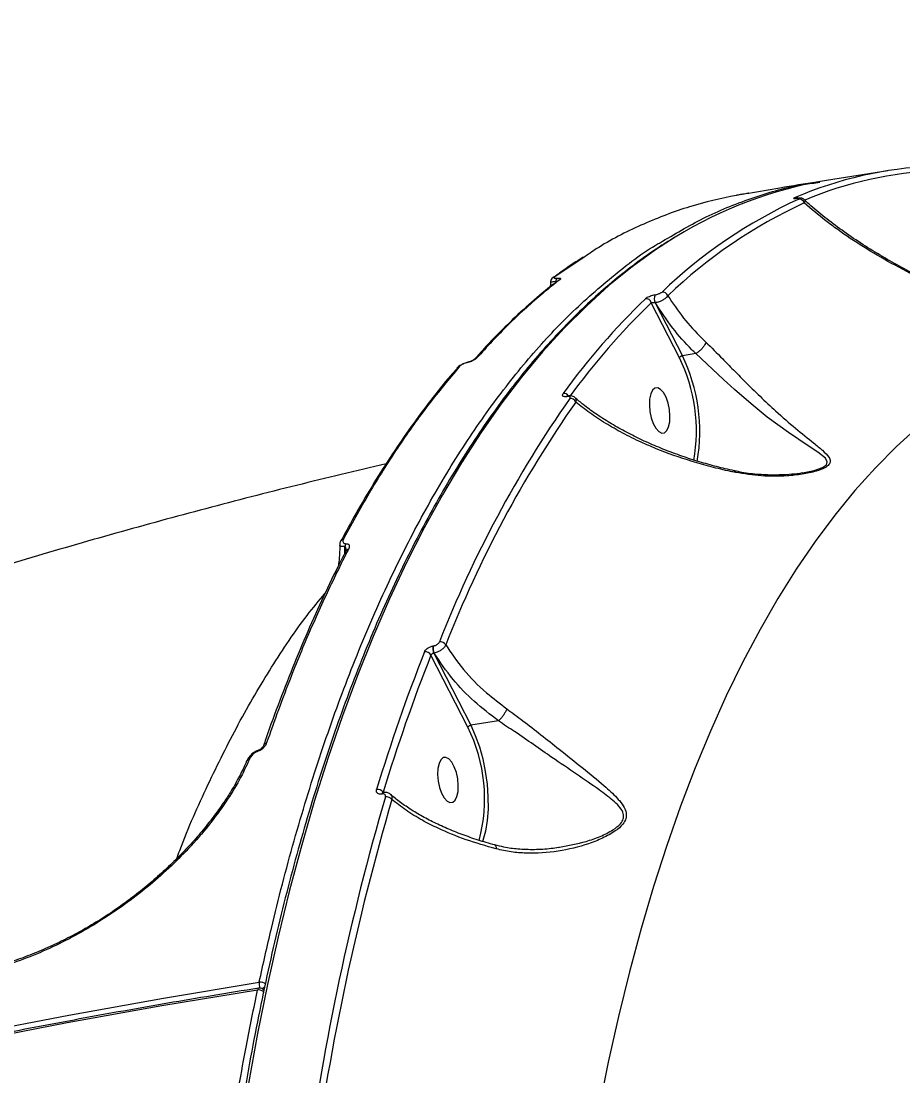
# Model space of a CAD drawing. Header units: millimetres. Extents: x -7151 to 6134, y -5040 to 5562.
# Drawn here: x -3254.2 to -3081.4, y 356.7 to 563.4 of the extents above; entities that cross this region are included whole.
import ezdxf

# ---------------------------------------------------------------- set-up
doc = ezdxf.new("R2010")
doc.units = ezdxf.units.MM
for name, color, linetype in [('DIKOM_ОБЪЕКТ', 7, 'Continuous'), ('DIKOM_РАЗМЕР_ЗОНА', 7, 'Continuous'), ('DIKOM_РАЗМЕР_ОБЪЕКТА', 7, 'Continuous')]:
    doc.layers.add(name, color=color, linetype=linetype)
doc.styles.add('style1', font='arial.ttf', dxfattribs={"width": 0.8})
doc.dimstyles.new('1-50', dxfattribs={"dimtxt": 300, "dimasz": 200, "dimexe": 100, "dimexo": 0, "dimgap": 100, "dimtad": 1, "dimtxsty": 'style1', "dimcen": 200, "dimclrd": 7, "dimclre": 7, "dimclrt": 7, "dimadec": 1, "dimazin": 2, "dimtfac": 1, "dimtmove": 0, "dimatfit": 2, "dimfxl": 0, "dimlwd": 25, "dimlwe": 18, "dimarcsym": 0})

# ---------------------------------------------------------------- blocks, each defined once
blk = doc.blocks.new('*D1')
at = {"layer": 'Defpoints', "color": 0, "transparency": 16777216}
for p in [(-2392.45, 3674.75), (-6010.84, -1738.88), (-3202.89, -1738.88)]:
    blk.add_point(p, dxfattribs=at)
at = {"layer": 'DIKOM_РАЗМЕР_ОБЪЕКТА', "color": 7, "lineweight": 18, "transparency": 16777216}
for p, q in [((-2392.45, 3674.75), (-6110.84, 3674.75)), ((-3202.89, -1738.88), (-6110.84, -1738.88))]:
    blk.add_line(p, q, dxfattribs=at)
at = {"layer": 'DIKOM_РАЗМЕР_ОБЪЕКТА', "color": 7, "lineweight": 25, "transparency": 16777216}
blk.add_line((-6010.84, 3474.75), (-6010.84, -1538.88), dxfattribs=at)
at = {"layer": 'DIKOM_РАЗМЕР_ОБЪЕКТА', "color": 7, "transparency": 16777216}
for points in [[(-6044.18, 3474.75), (-5977.51, 3474.75), (-6010.84, 3674.75)], [(-6044.18, -1538.88), (-5977.51, -1538.88), (-6010.84, -1738.88)]]:
    blk.add_solid(points, dxfattribs=at)
at = {"layer": 'DIKOM_РАЗМЕР_ОБЪЕКТА', "color": 7, "transparency": 16777216, "insert": (-6264.01, 967.94), "char_height": 300, "attachment_point": 5, "rotation": 90, "style": 'style1'}
blk.add_mtext('5400', dxfattribs=at)
blk = doc.blocks.new('*D2')
at = {"layer": 'Defpoints', "color": 0, "transparency": 16777216}
for p in [(-3409.24, 5551.13), (-6701.17, -3742.74), (-3065.41, -3742.74)]:
    blk.add_point(p, dxfattribs=at)
at = {"layer": 'DIKOM_РАЗМЕР_ЗОНА', "color": 7, "lineweight": 18, "transparency": 16777216}
for p, q in [((-3409.24, 5551.13), (-6801.17, 5551.13)), ((-3065.41, -3742.74), (-6801.17, -3742.74))]:
    blk.add_line(p, q, dxfattribs=at)
at = {"layer": 'DIKOM_РАЗМЕР_ЗОНА', "color": 7, "lineweight": 25, "transparency": 16777216}
blk.add_line((-6701.17, 5351.13), (-6701.17, -3542.74), dxfattribs=at)
at = {"layer": 'DIKOM_РАЗМЕР_ЗОНА', "color": 7, "transparency": 16777216}
for points in [[(-6734.5, 5351.13), (-6667.84, 5351.13), (-6701.17, 5551.13)], [(-6734.5, -3542.74), (-6667.84, -3542.74), (-6701.17, -3742.74)]]:
    blk.add_solid(points, dxfattribs=at)
at = {"layer": 'DIKOM_РАЗМЕР_ЗОНА', "color": 7, "transparency": 16777216, "insert": (-6954.45, 885.88), "char_height": 300, "attachment_point": 5, "rotation": 90, "style": 'style1'}
blk.add_mtext('9300', dxfattribs=at)

msp = doc.modelspace()

# ---------------------------------------------------------------- linework, layer by layer
at = {"layer": 'DIKOM_ОБЪЕКТ', "color": 7, "linetype": 'Continuous', "lineweight": 15}
for p, q in [((-3084.37, 534.12), (-3096.43, 532.202)), ((-3102.076, 528.695), (-3102.184, 528.677)), ((-3143.756, 517.261), (-3149.58, 513.368)), ((-3149.004, 512.588), (-3149.006, 512.586)), ((-3129.973, 509.803), (-3129.944, 509.807)), ((-3125.197, 497.459), (-3130.729, 508.251)), ((-3129.914, 508.224), (-3129.943, 508.219)), ((-3129.943, 508.219), (-3124.63, 497.855)), ((-3121.99, 498.275), (-3124.63, 497.855)), ((-3121.984, 498.277), (-3121.99, 498.275)), ((-3168.811, 495.435), (-3168.835, 495.406)), ((-3147.174, 489.855), (-3147.266, 489.84)), ((-3147.021, 489.961), (-3147.114, 489.946)), ((-3191.494, 461.706), (-3191.516, 461.66)), ((-3173.431, 440.966), (-3173.382, 440.974)), ((-3166.671, 425.021), (-3173.882, 439.185)), ((-3173.25, 439.558), (-3173.299, 439.55)), ((-3173.299, 439.55), (-3166.104, 425.416)), ((-3160.642, 426.285), (-3166.104, 425.416)), ((-3209.961, 418.413), (-3209.947, 418.453)), ((-3183.464, 411.945), (-3183.535, 411.934)), ((-3183.225, 412.237), (-3183.296, 412.225)), ((-3183.251, 412.272), (-3183.288, 412.227)), ((-3148.892, 401.474), (-3148.721, 401.511))]:
    msp.add_line(p, q, dxfattribs=at)
at = {"layer": 'DIKOM_ОБЪЕКТ', "color": 7, "linetype": 'Continuous', "lineweight": 15, "flags": 128}
for points in [[(-3102.139, 528.691), (-3102.151, 528.689), (-3102.184, 528.677)], [(-3102.03, 528.708), (-3102.042, 528.706), (-3102.076, 528.695)], [(-3126.025, 521.084), (-3129.877, 518.599), (-3134.491, 515.265), (-3139.017, 511.597), (-3143.452, 507.597), (-3147.792, 503.268), (-3152.032, 498.614), (-3156.171, 493.639), (-3160.203, 488.347), (-3164.126, 482.742), (-3167.937, 476.83), (-3171.632, 470.616), (-3175.208, 464.103), (-3178.662, 457.299), (-3181.991, 450.209), (-3185.193, 442.838), (-3188.264, 435.193), (-3191.202, 427.28), (-3194.005, 419.107), (-3196.67, 410.679), (-3199.195, 402.005), (-3201.579, 393.09), (-3203.817, 383.944), (-3205.91, 374.573), (-3207.855, 364.985), (-3209.651, 355.189)], [(-3166.649, 496.532), (-3166.597, 496.592), (-3166.58, 496.598)], [(-3101.121, 474.889), (-3098.843, 475.347), (-3097.186, 475.942), (-3096.428, 476.491), (-3096.252, 477.074), (-3096.628, 477.751), (-3098.082, 478.961), (-3099.999, 480.218), (-3103.827, 482.778), (-3108.011, 485.839), (-3111.18, 488.406), (-3114.434, 491.241), (-3116.58, 493.207), (-3118.721, 495.216), (-3121.983, 498.276), (-3121.984, 498.277), (-3121.984, 498.277)], [(-3128.337, 490.63), (-3128.897, 491.264), (-3129.472, 491.564), (-3130.015, 491.504), (-3130.483, 491.09), (-3130.837, 490.355), (-3131.05, 489.359), (-3131.103, 488.182), (-3130.992, 486.92), (-3130.726, 485.675), (-3130.328, 484.548), (-3129.828, 483.63), (-3129.269, 482.995), (-3128.694, 482.696), (-3128.15, 482.755), (-3127.683, 483.17), (-3127.328, 483.904), (-3127.116, 484.901), (-3127.063, 486.077), (-3127.174, 487.339), (-3127.44, 488.585), (-3127.838, 489.712), (-3128.337, 490.63)], [(-3078.446, 483.917), (-3082.68, 480.075), (-3086.819, 475.903), (-3090.857, 471.406), (-3094.792, 466.586), (-3098.62, 461.449), (-3102.337, 456), (-3105.94, 450.243), (-3109.425, 444.184), (-3112.789, 437.829), (-3116.03, 431.183), (-3119.143, 424.252), (-3122.127, 417.044), (-3124.979, 409.565), (-3127.694, 401.821), (-3130.272, 393.82), (-3132.71, 385.57), (-3135.005, 377.077), (-3137.156, 368.351), (-3139.161, 359.398), (-3141.016, 350.228)], [(-3166.104, 425.416), (-3165.199, 423.404), (-3164.41, 421.19), (-3163.754, 418.825), (-3163.246, 416.366), (-3162.899, 413.869), (-3162.72, 411.393), (-3162.714, 408.996), (-3162.881, 406.734), (-3163.217, 404.659), (-3163.714, 402.82), (-3163.805, 402.562)], [(-3207.645, 420.538), (-3207.659, 420.532), (-3207.721, 420.455), (-3207.752, 420.307)], [(-3169.811, 418.19), (-3170.371, 418.825), (-3170.946, 419.124), (-3171.489, 419.065), (-3171.957, 418.65), (-3172.311, 417.916), (-3172.524, 416.919), (-3172.576, 415.743), (-3172.466, 414.481), (-3172.2, 413.236), (-3171.802, 412.108), (-3171.302, 411.19), (-3170.743, 410.556), (-3170.167, 410.256), (-3169.624, 410.316), (-3169.157, 410.73), (-3168.802, 411.465), (-3168.59, 412.461), (-3168.537, 413.638), (-3168.648, 414.9), (-3168.913, 416.145), (-3169.312, 417.272), (-3169.811, 418.19)], [(-3263.218, 365.056), (-3244.819, 368.616), (-3226.254, 371.953), (-3207.531, 375.067)], [(-3207.863, 373.508), (-3226.586, 370.394), (-3245.151, 367.057), (-3263.55, 363.497)]]:
    msp.add_lwpolyline(points, dxfattribs=at)
at = {"layer": 'DIKOM_ОБЪЕКТ', "color": 7, "linetype": 'Continuous', "lineweight": 15}
for centre, radius, start, end in [((-3072.231, 457.737), 77.338, 92.55007, 113.06867), ((-3071.219, 457.144), 77.083, 92.54476, 112.46085), ((-3083.003, 451.515), 81.797, 99.44745, 121.73281), ((-3061.044, 439.824), 97.666, 114.69943, 133.78865), ((-3060.063, 439.274), 97.434, 114.69838, 133.7907), ((-3102.405, 527.997), 0.903, 54.69346, 98.2429), ((-3101.748, 527.559), 1.002, 13.59318, 96.10085), ((-3149.448, 512.583), 0.796, 99.61385, 130.24829), ((-3148.592, 512.413), 0.841, 129.08507, 180.59422), ((-3148.516, 511.959), 0.796, 99.49969, 129.0019), ((-3033.066, 407.072), 141.998, 134.1045, 144.03773), ((-3131.775, 507.957), 1.086, 15.7037, 96.22937), ((-3128.522, 509.039), 1.64, 152.23999, 209.96848), ((-3128.494, 509.043), 1.639, 152.20323, 209.97078), ((-3128.51, 509.255), 1.081, 19.10566, 96.3036), ((-3032.161, 406.551), 141.628, 134.10389, 144.03932), ((-3164.855, 496.595), 0.767, 98.95422, 138.80475), ((-3154.689, 483.102), 32.801, 349.86318, 25.95795), ((-3155.48, 482.983), 34.248, 350.1844, 25.73767), ((-3168.237, 494.939), 0.759, 98.88128, 139.13903), ((-3147.862, 489.344), 1.126, 33.2663, 97.06552), ((-2959.075, 358.387), 228.876, 145.06353, 158.64083), ((-2958.317, 358.005), 228.363, 145.06325, 158.64101), ((-3147.068, 489.718), 0.233, 100.43702, 148.20738), ((-3146.972, 489.727), 0.239, 103.62344, 147.68184), ((-3146.569, 488.325), 1.14, 23.6677, 96.8126), ((-3190.879, 461.356), 0.706, 97.25434, 150.3866), ((-3189.627, 460.35), 1.11, 143.85996, 173.99914), ((-3189.959, 459.181), 0.711, 97.36826, 152.76485), ((-3171.56, 440.426), 1.948, 163.91746, 206.74143), ((-3171.51, 440.434), 1.948, 163.91702, 206.74188), ((-3172.055, 440.501), 1.258, 32.53247, 98.01194), ((-2852.923, 312.506), 346.46, 158.44277, 163.16819), ((-2852.36, 312.167), 345.702, 158.44331, 163.16781), ((-3174.968, 438.572), 1.247, 29.44701, 98.31727), ((-3194.82, 410.998), 31.448, 344.98021, 26.48031), ((-3206.08, 421.176), 0.663, 95.43767, 158.50304), ((-3209.405, 418.168), 0.612, 92.15171, 152.29351), ((-3184.334, 411.534), 1.31, 34.24442, 99.03612), ((-3183.177, 411.883), 0.362, 108.60676, 171.9157), ((-3183.098, 411.89), 0.37, 111.07557, 171.49012), ((-3214.148, 409.984), 0.414, 76.97911, 147.27961), ((-2708.805, 272.687), 493.87, 163.69267, 172.25974), ((-2708.596, 272.492), 492.776, 163.69259, 172.25973), ((-3182.603, 410.039), 1.337, 37.81291, 98.71061), ((-3205.463, 374.711), 2.099, 170.22574, 202.83328), ((-3207.29, 373.68), 1.408, 40.54642, 99.86735), ((-3207.447, 373.499), 0.416, 111.88843, 178.77732), ((-3207.62, 372.117), 1.412, 40.80547, 99.90766), ((-3207.444, 372.898), 1, 34.30511, 99.07258), ((-3207.549, 375.092), 1.445, 294.04379, 320.32791)]:
    msp.add_arc(centre, radius, start, end, dxfattribs=at)
for points, knots in [([(-3128.52, 520.299), (-3125.691, 521.974), (-3119.843, 525.436), (-3110.612, 529.014), (-3103.16, 531.222), (-3098.783, 531.727), (-3097.696, 531.853)], [0, 0, 0, 0, 0.2867148, 0.5926645, 0.8988534, 1, 1, 1, 1]), ([(-3098.265, 531.901), (-3100.692, 531.517), (-3105.163, 530.809), (-3109.606, 530.032), (-3111.636, 529.677)], [0, 0, 0, 0, 0.5429701, 1, 1, 1, 1]), ([(-3112.276, 529.597), (-3112.441, 529.569), (-3112.771, 529.513), (-3113.271, 529.427), (-3113.702, 529.353), (-3113.94, 529.311), (-3114.028, 529.295), (-3114.043, 529.293)], [0, 0, 0, 0, 0.23771151, 0.4756111, 0.71368333, 0.95206584, 1, 1, 1, 1]), ([(-3111.641, 529.705), (-3111.688, 529.697), (-3111.896, 529.662), (-3112.11, 529.626), (-3112.276, 529.597)], [0, 0, 0, 0, 0.2248092, 1, 1, 1, 1]), ([(-3114.043, 529.293), (-3117.119, 528.63), (-3123.271, 527.304), (-3132.251, 523.777), (-3139.094, 520.454), (-3142.847, 517.883), (-3143.756, 517.261)], [0, 0, 0, 0, 0.2998942, 0.5997857, 0.9030698, 1, 1, 1, 1]), ([(-3102.184, 528.677), (-3102.268, 528.665), (-3102.456, 528.638), (-3102.69, 528.623), (-3102.853, 528.639), (-3102.886, 528.711), (-3102.726, 528.808), (-3102.553, 528.882), (-3102.534, 528.891)], [0, 0, 0, 0, 0.0933865, 0.2087906, 0.3721069, 0.5793457, 0.953653, 1, 1, 1, 1]), ([(-3102.17, 528.687), (-3102.205, 528.682), (-3102.312, 528.665), (-3102.419, 528.655), (-3102.484, 528.654), (-3102.473, 528.653), (-3102.47, 528.653)], [0, 0, 0, 0, 0.1850691, 0.5719206, 0.9195114, 1, 1, 1, 1]), ([(-3101.854, 528.555), (-3101.761, 528.602), (-3101.625, 528.672), (-3101.654, 528.72), (-3101.754, 528.73), (-3101.903, 528.72), (-3102.023, 528.703), (-3102.076, 528.695)], [0, 0, 0, 0, 0.429973, 0.6257741, 0.7881196, 0.9052504, 1, 1, 1, 1]), ([(-3100.788, 528.468), (-3100.818, 528.499), (-3100.91, 528.593), (-3101.104, 528.682), (-3101.332, 528.743), (-3101.577, 528.758), (-3101.786, 528.746), (-3101.978, 528.714), (-3102.037, 528.705)], [0, 0, 0, 0, 0.0859331, 0.2628766, 0.4273841, 0.5984676, 0.8774467, 1, 1, 1, 1]), ([(-3100.793, 528.462), (-3100.751, 528.425), (-3100.616, 528.305), (-3100.639, 528.058), (-3100.743, 527.855), (-3100.774, 527.794)], [0, 0, 0, 0, 0.2361137, 0.7723701, 1, 1, 1, 1]), ([(-3056.693, 505.215), (-3057.635, 505.465), (-3059.76, 506.027), (-3063.035, 507.068), (-3066.66, 508.345), (-3070.484, 509.835), (-3074.4, 511.525), (-3078.317, 513.39), (-3082.178, 515.407), (-3085.998, 517.592), (-3089.769, 519.942), (-3093.397, 522.414), (-3096.76, 524.96), (-3099.223, 526.978), (-3100.464, 528.157), (-3100.789, 528.466)], [0, 0, 0, 0, 0.0488146, 0.1101355, 0.1770369, 0.2510965, 0.3312027, 0.4132085, 0.4985768, 0.5875255, 0.6805174, 0.7772339, 0.8726236, 0.9666403, 1, 1, 1, 1]), ([(-3053.257, 504.393), (-3054.879, 504.762), (-3058.122, 505.502), (-3062.772, 506.898), (-3067.278, 508.447), (-3072.385, 510.45), (-3077.925, 512.931), (-3083.785, 515.956), (-3089.251, 519.166), (-3093.453, 521.988), (-3097.339, 524.858), (-3099.409, 526.627), (-3100.774, 527.794)], [0, 0, 0, 0, 0.0776041, 0.1552652, 0.235468, 0.3156983, 0.4385178, 0.5613739, 0.6872836, 0.8131997, 0.8767635, 1, 1, 1, 1]), ([(-3126.31, 520.938), (-3127.095, 520.466), (-3129.38, 519.092), (-3133.083, 516.485), (-3137.421, 513.144), (-3141.674, 509.489), (-3145.844, 505.541), (-3149.927, 501.3), (-3153.919, 496.769), (-3157.818, 491.952), (-3161.62, 486.853), (-3165.323, 481.476), (-3168.922, 475.824), (-3172.418, 469.902), (-3175.804, 463.715), (-3179.081, 457.268), (-3182.245, 450.565), (-3185.295, 443.612), (-3188.226, 436.414), (-3191.039, 428.976), (-3193.73, 421.305), (-3196.298, 413.405), (-3198.741, 405.283), (-3201.056, 396.946), (-3203.243, 388.398), (-3205.3, 379.647), (-3207.226, 370.699), (-3209.018, 361.561), (-3210.675, 352.24), (-3212.197, 342.742), (-3213.583, 333.076), (-3214.83, 323.247), (-3215.94, 313.265), (-3216.909, 303.134), (-3217.739, 292.865), (-3218.427, 282.464), (-3218.976, 271.939), (-3219.381, 261.298), (-3219.645, 250.549), (-3219.767, 239.7), (-3219.747, 228.759), (-3219.586, 217.735), (-3219.281, 206.635), (-3218.835, 195.468), (-3218.249, 184.243), (-3217.52, 172.967), (-3216.652, 161.65), (-3215.644, 150.299), (-3214.496, 138.924), (-3213.211, 127.532), (-3211.788, 116.133), (-3210.231, 104.735), (-3208.537, 93.346), (-3206.71, 81.975), (-3204.75, 70.632), (-3202.661, 59.323), (-3200.441, 48.058), (-3198.095, 36.844), (-3195.622, 25.692), (-3193.025, 14.608), (-3190.307, 3.601), (-3187.469, -7.32), (-3184.512, -18.146), (-3181.789, -27.672), (-3180.025, -33.559), (-3179.322, -35.907)], [0, 0, 0, 0, 0.0083989, 0.0244353, 0.0404811, 0.0565358, 0.0725991, 0.0886694, 0.104746, 0.1208276, 0.1369134, 0.1530023, 0.1690934, 0.1851863, 0.20128, 0.2173743, 0.2334687, 0.249563, 0.2656567, 0.2817499, 0.2978424, 0.313934, 0.330025, 0.3461151, 0.3622042, 0.3782926, 0.3943802, 0.410467, 0.426553, 0.4426382, 0.4587229, 0.4748068, 0.4908902, 0.5069729, 0.5230552, 0.5391369, 0.5552182, 0.5712989, 0.5873794, 0.6034594, 0.6195391, 0.6356184, 0.6516975, 0.6677764, 0.683855, 0.6999334, 0.7160116, 0.7320897, 0.7481677, 0.7642455, 0.7803233, 0.7964009, 0.8124786, 0.8285563, 0.844634, 0.8607116, 0.8767894, 0.8928671, 0.908945, 0.925023, 0.9411011, 0.9571793, 0.9732577, 0.9893366, 1, 1, 1, 1]), ([(-3207.531, 375.067), (-3206.749, 378.594), (-3204.643, 388.096), (-3200.771, 402.9), (-3195.799, 419.212), (-3190.265, 434.737), (-3184.175, 449.4), (-3177.535, 463.124), (-3170.49, 475.608), (-3163.075, 486.84), (-3155.329, 496.824), (-3147.136, 505.766), (-3138.465, 513.415), (-3132.212, 518.26), (-3128.799, 520.145), (-3128.52, 520.299)], [0, 0, 0, 0, 0.0498929, 0.1344193, 0.2190107, 0.3035374, 0.3905187, 0.477571, 0.5645526, 0.6490792, 0.7336703, 0.8181965, 0.905178, 0.9922305, 1, 1, 1, 1]), ([(-3144.061, 517.185), (-3145.376, 516.342), (-3147.219, 515.161), (-3149.014, 513.795), (-3149.528, 513.404)], [0, 0, 0, 0, 0.7137624, 1, 1, 1, 1]), ([(-3149.919, 513.216), (-3149.957, 513.189), (-3150.107, 513.088), (-3150.315, 512.842), (-3150.485, 512.504), (-3150.473, 512.311), (-3150.47, 512.273)], [0, 0, 0, 0, 0.1432653, 0.5581536, 0.9126584, 1, 1, 1, 1]), ([(-3149.58, 513.368), (-3149.655, 513.3), (-3149.786, 513.179), (-3149.707, 513.075), (-3149.496, 513.032), (-3149.248, 513.054), (-3149.123, 513.066)], [0, 0, 0, 0, 0.3292199, 0.579817, 0.7885756, 1, 1, 1, 1]), ([(-3149.123, 513.066), (-3148.992, 513.077), (-3148.733, 513.101), (-3148.514, 513.052), (-3148.451, 512.945), (-3148.544, 512.825), (-3148.637, 512.752), (-3148.647, 512.744)], [0, 0, 0, 0, 0.21481203, 0.42592948, 0.68172525, 0.96412556, 1, 1, 1, 1]), ([(-3148.99, 512.551), (-3149.663, 512.041), (-3151.79, 510.43), (-3155.279, 507.404), (-3159.449, 503.474), (-3162.778, 500.079), (-3164.685, 497.9), (-3165.268, 497.233)], [0, 0, 0, 0, 0.1188969, 0.3755584, 0.6317164, 0.8872227, 1, 1, 1, 1]), ([(-3148.647, 512.744), (-3148.897, 512.55), (-3150.144, 511.582), (-3153.558, 508.785), (-3158.811, 504.037), (-3162.919, 499.582), (-3164.974, 497.352)], [0, 0, 0, 0, 0.04414217, 0.22071845, 0.61001746, 1, 1, 1, 1]), ([(-3150.474, 512.273), (-3150.474, 512.267), (-3150.481, 511.961), (-3150.517, 511.652), (-3150.552, 511.349)], [0, 0, 0, 0, 0.0216888, 1, 1, 1, 1]), ([(-3149.434, 512.404), (-3149.64, 512.375), (-3150.044, 512.319), (-3150.415, 512.273), (-3150.454, 512.273), (-3150.474, 512.273)], [0, 0, 0, 0, 0.336677, 0.6596098, 1, 1, 1, 1]), ([(-3131.893, 509.037), (-3131.827, 509.091), (-3131.686, 509.209), (-3131.331, 509.396), (-3130.894, 509.571), (-3130.42, 509.718), (-3130.122, 509.774), (-3129.973, 509.803)], [0, 0, 0, 0, 0.188995, 0.4045279, 0.606846, 0.8034171, 1, 1, 1, 1]), ([(-3129.944, 509.807), (-3129.843, 509.827), (-3129.64, 509.865), (-3129.317, 509.965), (-3129.017, 510.085), (-3128.772, 510.213), (-3128.674, 510.292), (-3128.629, 510.329)], [0, 0, 0, 0, 0.19511218, 0.39009995, 0.59333979, 0.81116087, 1, 1, 1, 1]), ([(-3127.489, 509.608), (-3127.562, 509.506), (-3127.721, 509.285), (-3128.16, 508.936), (-3128.714, 508.618), (-3129.325, 508.361), (-3129.716, 508.27), (-3129.914, 508.224)], [0, 0, 0, 0, 0.1847569, 0.398769, 0.6012919, 0.7989905, 1, 1, 1, 1]), ([(-3127.489, 509.608), (-3126.503, 508.136), (-3124.569, 505.249), (-3121.859, 502.285), (-3120.292, 500.775), (-3120.043, 500.534)], [0, 0, 0, 0, 0.46652166, 0.91501866, 1, 1, 1, 1]), ([(-3129.943, 508.219), (-3129.983, 508.214), (-3130.035, 508.207), (-3130.148, 508.199), (-3130.287, 508.196), (-3130.464, 508.204), (-3130.619, 508.223), (-3130.694, 508.242), (-3130.729, 508.251)], [0, 0, 0, 0, 0.1273299, 0.1627037, 0.3404539, 0.5456356, 0.7833298, 1, 1, 1, 1]), ([(-3121.99, 498.275), (-3122.247, 498.528), (-3123.873, 500.125), (-3126.781, 503.37), (-3128.832, 506.548), (-3129.914, 508.224)], [0, 0, 0, 0, 0.0814843, 0.5156656, 1, 1, 1, 1]), ([(-3120.043, 500.534), (-3120.047, 500.516), (-3120.085, 500.368), (-3120.227, 500.04), (-3120.566, 499.527), (-3121.014, 499.02), (-3121.511, 498.573), (-3121.829, 498.374), (-3121.984, 498.277)], [0, 0, 0, 0, 0.0259477, 0.2202505, 0.4178596, 0.6154954, 0.8130376, 1, 1, 1, 1]), ([(-3120.043, 500.534), (-3118.95, 499.452), (-3117.176, 497.697), (-3114.638, 495.082), (-3112.181, 492.585), (-3109.382, 489.819), (-3105.992, 486.65), (-3102.402, 483.542), (-3099.337, 481.102), (-3097.138, 479.3), (-3095.966, 478.148), (-3095.576, 477.214), (-3095.824, 476.502), (-3096.772, 475.804), (-3098.603, 475.129), (-3101.167, 474.592), (-3104.764, 474.206), (-3109.174, 474.157), (-3112.543, 474.699), (-3114.243, 474.972)], [0, 0, 0, 0, 0.07426, 0.1205088, 0.1678182, 0.2375812, 0.3094463, 0.4056708, 0.5047086, 0.560252, 0.6168566, 0.6484793, 0.6753902, 0.7024632, 0.7386883, 0.7871141, 0.8368198, 0.9176561, 1, 1, 1, 1]), ([(-3167.419, 496.328), (-3167.642, 496.227), (-3168.132, 496.004), (-3168.575, 495.72), (-3168.76, 495.475), (-3168.798, 495.424)], [0, 0, 0, 0, 0.40019636, 0.8758354, 1, 1, 1, 1]), ([(-3166.649, 496.532), (-3166.808, 496.489), (-3167.126, 496.403), (-3167.594, 496.21), (-3168.003, 495.989), (-3168.243, 495.809), (-3168.333, 495.711), (-3168.354, 495.689)], [0, 0, 0, 0, 0.2210917, 0.4419552, 0.6745957, 0.9251519, 1, 1, 1, 1]), ([(-3166.58, 496.596), (-3166.601, 496.592), (-3166.866, 496.538), (-3167.175, 496.446), (-3167.408, 496.334), (-3167.419, 496.328)], [0, 0, 0, 0, 0.0778071, 0.9567446, 1, 1, 1, 1]), ([(-3164.974, 497.352), (-3164.994, 497.331), (-3165.082, 497.238), (-3165.316, 497.064), (-3165.718, 496.848), (-3166.179, 496.659), (-3166.492, 496.574), (-3166.649, 496.532)], [0, 0, 0, 0, 0.0733594, 0.3226114, 0.5551172, 0.7773608, 1, 1, 1, 1]), ([(-3165.424, 497.108), (-3165.424, 497.109), (-3165.418, 497.118), (-3165.447, 497.085), (-3165.538, 497.021), (-3165.723, 496.91), (-3166.003, 496.78), (-3166.313, 496.666), (-3166.503, 496.62), (-3166.577, 496.602)], [0, 0, 0, 0, 0.0108998, 0.1243342, 0.2604437, 0.4362703, 0.6397637, 0.859396, 1, 1, 1, 1]), ([(-3125.197, 497.459), (-3125.193, 497.468), (-3125.184, 497.493), (-3125.148, 497.554), (-3125.071, 497.645), (-3124.939, 497.743), (-3124.785, 497.82), (-3124.681, 497.844), (-3124.63, 497.855)], [0, 0, 0, 0, 0.0535288, 0.1413325, 0.3560203, 0.5704621, 0.7855392, 1, 1, 1, 1]), ([(-3168.785, 495.362), (-3169.199, 494.894), (-3170.949, 492.919), (-3173.941, 489.146), (-3177.755, 484.04), (-3181.465, 478.635), (-3185.074, 472.953), (-3188.419, 467.31), (-3190.508, 463.433), (-3191.472, 461.645)], [0, 0, 0, 0, 0.0502187, 0.212156, 0.3742479, 0.5364507, 0.6987196, 0.8610068, 1, 1, 1, 1]), ([(-3168.354, 495.689), (-3170.366, 493.275), (-3174.391, 488.447), (-3180.15, 480.325), (-3185.716, 471.616), (-3189.218, 465.243), (-3190.969, 462.057)], [0, 0, 0, 0, 0.2490969, 0.498194, 0.7490976, 1, 1, 1, 1]), ([(-3147.266, 489.84), (-3147.328, 489.832), (-3147.54, 489.803), (-3147.839, 489.822), (-3148.08, 489.936), (-3148.176, 490.147), (-3148.062, 490.35), (-3148, 490.461)], [0, 0, 0, 0, 0.0797609, 0.2757572, 0.4707775, 0.7105728, 1, 1, 1, 1]), ([(-3147.111, 489.948), (-3147.136, 489.944), (-3147.209, 489.932), (-3147.273, 489.93), (-3147.316, 489.936), (-3147.304, 489.933), (-3147.304, 489.933)], [0, 0, 0, 0, 0.2115071, 0.6060614, 0.9829767, 1, 1, 1, 1]), ([(-3146.705, 489.457), (-3146.663, 489.532), (-3146.591, 489.664), (-3146.656, 489.799), (-3146.808, 489.868), (-3146.999, 489.879), (-3147.134, 489.861), (-3147.174, 489.855)], [0, 0, 0, 0, 0.3025483, 0.53471447, 0.72537184, 0.91707631, 1, 1, 1, 1]), ([(-3145.719, 489.65), (-3145.76, 489.693), (-3145.893, 489.831), (-3146.215, 489.946), (-3146.604, 490.014), (-3146.89, 489.967), (-3147.026, 489.945)], [0, 0, 0, 0, 0.1244429, 0.4033902, 0.7166611, 1, 1, 1, 1]), ([(-3145.708, 489.661), (-3145.625, 489.561), (-3145.452, 489.351), (-3145.461, 489.013), (-3145.517, 488.814), (-3145.525, 488.782)], [0, 0, 0, 0, 0.4358296, 0.9097068, 1, 1, 1, 1]), ([(-3114.401, 475.304), (-3115.013, 475.432), (-3116.798, 475.806), (-3119.687, 476.571), (-3123.085, 477.591), (-3126.441, 478.759), (-3129.735, 480.063), (-3132.934, 481.496), (-3136, 483.046), (-3138.912, 484.704), (-3141.617, 486.452), (-3143.91, 488.112), (-3145.166, 489.201), (-3145.703, 489.666)], [0, 0, 0, 0, 0.04558425, 0.13304977, 0.22328069, 0.31641077, 0.41236992, 0.51090272, 0.61149574, 0.71366336, 0.81802884, 0.92217876, 1, 1, 1, 1]), ([(-3114.243, 474.972), (-3114.566, 475.039), (-3116.19, 475.375), (-3119.053, 476.061), (-3124.027, 477.473), (-3128.592, 479.105), (-3133.031, 481.022), (-3136.374, 482.666), (-3139.744, 484.588), (-3142.846, 486.623), (-3144.632, 488.062), (-3145.525, 488.782)], [0, 0, 0, 0, 0.0242996, 0.1222517, 0.2202228, 0.4215219, 0.5118868, 0.6322352, 0.7525894, 0.8762968, 1, 1, 1, 1]), ([(-3182.669, 476.67), (-3188.529, 475.276), (-3200.364, 472.462), (-3218.02, 467.909), (-3235.672, 463.093), (-3253.186, 458.019), (-3270.558, 452.694), (-3287.78, 447.117), (-3304.846, 441.289), (-3321.747, 435.211), (-3338.477, 428.885), (-3355.027, 422.312), (-3371.392, 415.494), (-3387.562, 408.433), (-3403.531, 401.132), (-3419.292, 393.593), (-3434.838, 385.819), (-3450.163, 377.813), (-3465.259, 369.579), (-3480.122, 361.12), (-3494.744, 352.439), (-3509.123, 343.543), (-3523.244, 334.424), (-3534.783, 326.706), (-3541.558, 321.958), (-3543.778, 320.403)], [0, 0, 0, 0, 0.04425219, 0.08938276, 0.13451122, 0.17962935, 0.22472972, 0.26980281, 0.31483935, 0.35983005, 0.40476403, 0.44963052, 0.49441993, 0.53911891, 0.5837183, 0.62820705, 0.67257404, 0.71680782, 0.76090042, 0.80484072, 0.8486207, 0.89223199, 0.93566773, 0.9789201, 1, 1, 1, 1]), ([(-3114.409, 475.269), (-3114.383, 475.269), (-3114.319, 475.267), (-3114.271, 475.132), (-3114.25, 475.009), (-3114.243, 474.972)], [0, 0, 0, 0, 0.3211817, 0.7912792, 1, 1, 1, 1]), ([(-3101.116, 474.878), (-3101.283, 474.849), (-3102.121, 474.699), (-3103.863, 474.54), (-3106.536, 474.421), (-3109.632, 474.534), (-3112.346, 474.815), (-3113.923, 475.184), (-3114.39, 475.293)], [0, 0, 0, 0, 0.04021718, 0.20256974, 0.39581504, 0.64401336, 0.8945024, 1, 1, 1, 1]), ([(-3191.484, 461.699), (-3191.524, 461.628), (-3191.669, 461.368), (-3191.788, 461.051), (-3191.766, 460.785), (-3191.762, 460.749)], [0, 0, 0, 0, 0.2439178, 0.8977597, 1, 1, 1, 1]), ([(-3190.969, 462.057), (-3191.058, 461.837), (-3191.19, 461.509), (-3191.07, 461.183), (-3190.876, 461.039), (-3190.669, 461), (-3190.548, 461.004), (-3190.523, 461.004)], [0, 0, 0, 0, 0.4456423, 0.6623433, 0.836551, 0.9657918, 1, 1, 1, 1]), ([(-3190.57, 459.498), (-3190.821, 459.024), (-3192.189, 456.443), (-3194.562, 451.506), (-3197.674, 444.687), (-3200.656, 437.621), (-3203.505, 430.306), (-3205.512, 424.898), (-3206.532, 421.859), (-3206.681, 421.414)], [0, 0, 0, 0, 0.04187, 0.227996, 0.4136694, 0.5986804, 0.7832701, 0.9683004, 1, 1, 1, 1]), ([(-3190.051, 459.886), (-3190.241, 459.516), (-3191.191, 457.668), (-3193.622, 452.766), (-3197.227, 444.914), (-3201.704, 434.195), (-3204.555, 426.258), (-3206.142, 421.836)], [0, 0, 0, 0, 0.0321663, 0.1608366, 0.4183964, 0.6759581, 1, 1, 1, 1]), ([(-3191.743, 460.746), (-3191.749, 460.46), (-3191.777, 459.107), (-3191.908, 457.741), (-3192.011, 456.663)], [0, 0, 0, 0, 0.2109056, 1, 1, 1, 1]), ([(-3190.731, 460.466), (-3190.773, 460.462), (-3190.97, 460.444), (-3191.312, 460.443), (-3191.634, 460.515), (-3191.804, 460.621), (-3191.755, 460.722), (-3191.743, 460.746)], [0, 0, 0, 0, 0.0610738, 0.2858143, 0.5693632, 0.8973681, 1, 1, 1, 1]), ([(-3190.757, 459.143), (-3190.752, 459.344), (-3190.743, 459.785), (-3190.735, 460.226), (-3190.731, 460.466)], [0, 0, 0, 0, 0.4554327, 1, 1, 1, 1]), ([(-3190.537, 459.599), (-3190.531, 459.655), (-3190.514, 459.841), (-3190.542, 460.098), (-3190.596, 460.321), (-3190.659, 460.42), (-3190.699, 460.454), (-3190.721, 460.463), (-3190.731, 460.466)], [0, 0, 0, 0, 0.1691734, 0.5626914, 0.8236735, 0.9216019, 0.9681446, 1, 1, 1, 1]), ([(-3190.522, 459.664), (-3190.523, 459.667), (-3190.525, 459.696), (-3190.529, 459.622), (-3190.576, 459.54), (-3190.588, 459.52)], [0, 0, 0, 0, 0.09235539, 0.77695505, 1, 1, 1, 1]), ([(-3190.523, 461.004), (-3190.496, 461.005), (-3190.371, 461.009), (-3190.155, 460.966), (-3189.951, 460.813), (-3189.824, 460.468), (-3189.96, 460.118), (-3190.051, 459.886)], [0, 0, 0, 0, 0.0349188, 0.1620555, 0.3362965, 0.5591967, 1, 1, 1, 1]), ([(-3223.72, 399.239), (-3223.516, 399.792), (-3221.619, 404.932), (-3217.615, 413.809), (-3211.648, 425.892), (-3205.146, 436.926), (-3199.457, 445.47), (-3195.818, 449.859), (-3194.634, 451.287)], [0, 0, 0, 0, 0.0258083, 0.239788, 0.4536038, 0.6736343, 0.8938446, 1, 1, 1, 1]), ([(-3175.148, 439.806), (-3175.091, 439.915), (-3174.977, 440.133), (-3174.632, 440.453), (-3174.207, 440.721), (-3173.785, 440.894), (-3173.531, 440.945), (-3173.431, 440.966)], [0, 0, 0, 0, 0.2150241, 0.430041, 0.6447539, 0.8592291, 1, 1, 1, 1]), ([(-3173.382, 440.974), (-3173.314, 440.987), (-3173.143, 441.022), (-3172.86, 441.138), (-3172.576, 441.317), (-3172.346, 441.53), (-3172.269, 441.674), (-3172.231, 441.747)], [0, 0, 0, 0, 0.1423895, 0.3570248, 0.5716092, 0.7858122, 1, 1, 1, 1]), ([(-3170.995, 441.178), (-3171.07, 441.03), (-3171.219, 440.736), (-3171.669, 440.294), (-3172.226, 439.918), (-3172.782, 439.668), (-3173.116, 439.589), (-3173.25, 439.558)], [0, 0, 0, 0, 0.2142401, 0.4283019, 0.6427338, 0.8576838, 1, 1, 1, 1]), ([(-3170.995, 441.178), (-3169.894, 439.547), (-3167.661, 436.242), (-3163.505, 432.029), (-3160.372, 429.653), (-3159.018, 428.625)], [0, 0, 0, 0, 0.3558565, 0.7214761, 1, 1, 1, 1]), ([(-3173.299, 439.55), (-3173.332, 439.543), (-3173.417, 439.526), (-3173.559, 439.472), (-3173.703, 439.387), (-3173.822, 439.287), (-3173.862, 439.219), (-3173.882, 439.185)], [0, 0, 0, 0, 0.1405412, 0.3551593, 0.5698193, 0.7849086, 1, 1, 1, 1]), ([(-3160.642, 426.285), (-3162.259, 427.525), (-3165.533, 430.034), (-3169.859, 434.506), (-3172.081, 437.817), (-3173.25, 439.558)], [0, 0, 0, 0, 0.31657627, 0.64066786, 1, 1, 1, 1]), ([(-3159.018, 428.625), (-3157.979, 427.863), (-3155.749, 426.227), (-3152.296, 423.524), (-3148.358, 420.402), (-3144.148, 417.034), (-3140.335, 413.922), (-3137.781, 411.603), (-3136.374, 409.951), (-3135.665, 408.689), (-3135.572, 407.702), (-3135.777, 406.836), (-3136.319, 405.865), (-3137.904, 404.516), (-3140.242, 403.242), (-3143.966, 401.774), (-3149.001, 400.552), (-3154.136, 400.216), (-3158.204, 400.529), (-3160.141, 400.961), (-3161.114, 401.177)], [0, 0, 0, 0, 0.0590509, 0.1267668, 0.1965276, 0.2899944, 0.3861921, 0.4527689, 0.4864296, 0.5209039, 0.5489113, 0.5542485, 0.5800442, 0.61521, 0.6617321, 0.7094916, 0.8061385, 0.9056017, 0.9525493, 1, 1, 1, 1]), ([(-3159.018, 428.625), (-3159.028, 428.599), (-3159.066, 428.497), (-3159.187, 428.225), (-3159.439, 427.767), (-3159.818, 427.206), (-3160.239, 426.676), (-3160.504, 426.416), (-3160.636, 426.287)], [0, 0, 0, 0, 0.038086, 0.14921884, 0.36193191, 0.57463412, 0.78732195, 1, 1, 1, 1]), ([(-3160.636, 426.287), (-3160.637, 426.286), (-3160.639, 426.285), (-3160.641, 426.285), (-3160.642, 426.285)], [0, 0, 0, 0, 0.6225145, 1, 1, 1, 1]), ([(-3148.721, 401.511), (-3146.967, 401.833), (-3144.249, 402.332), (-3140.732, 403.582), (-3138.406, 404.723), (-3136.797, 405.945), (-3136.27, 406.83), (-3136.102, 407.604), (-3136.264, 408.488), (-3137.054, 409.593), (-3138.61, 411.03), (-3141.329, 413.054), (-3145.338, 415.804), (-3149.711, 418.781), (-3153.803, 421.599), (-3157.267, 424.091), (-3159.671, 425.523), (-3160.635, 426.286), (-3160.636, 426.287)], [0, 0, 0, 0, 0.1077177, 0.1669693, 0.2259313, 0.268012, 0.297917, 0.3040947, 0.3369449, 0.3787304, 0.4208191, 0.5052854, 0.6271921, 0.749014, 0.8371767, 0.9252034, 0.999963, 1, 1, 1, 1]), ([(-3166.671, 425.021), (-3166.666, 425.033), (-3166.657, 425.057), (-3166.62, 425.118), (-3166.546, 425.206), (-3166.413, 425.304), (-3166.259, 425.381), (-3166.156, 425.404), (-3166.104, 425.416)], [0, 0, 0, 0, 0.0700846, 0.141266, 0.3558288, 0.570597, 0.7850264, 1, 1, 1, 1]), ([(-3206.142, 421.836), (-3206.156, 421.8), (-3206.239, 421.578), (-3206.474, 421.192), (-3206.901, 420.766), (-3207.333, 420.466), (-3207.612, 420.36), (-3207.752, 420.307)], [0, 0, 0, 0, 0.06398282, 0.38860619, 0.64555667, 0.82235198, 1, 1, 1, 1]), ([(-3207.644, 420.532), (-3207.87, 420.448), (-3208.345, 420.271), (-3208.989, 419.785), (-3209.57, 419.178), (-3209.814, 418.702), (-3209.942, 418.452)], [0, 0, 0, 0, 0.2163239, 0.4532655, 0.7125124, 1, 1, 1, 1]), ([(-3207.752, 420.307), (-3207.898, 420.251), (-3208.188, 420.141), (-3208.646, 419.821), (-3209.118, 419.362), (-3209.317, 418.987), (-3209.428, 418.78)], [0, 0, 0, 0, 0.1849572, 0.3685809, 0.6501045, 1, 1, 1, 1]), ([(-3206.7, 421.424), (-3206.706, 421.403), (-3206.728, 421.33), (-3206.863, 421.106), (-3207.09, 420.864), (-3207.319, 420.691), (-3207.489, 420.597), (-3207.597, 420.552), (-3207.635, 420.542), (-3207.643, 420.54)], [0, 0, 0, 0, 0.1141392, 0.4039225, 0.6498348, 0.8061431, 0.9093297, 0.9820193, 1, 1, 1, 1]), ([(-3209.996, 418.426), (-3210.076, 418.226), (-3210.51, 417.139), (-3211.555, 415.098), (-3212.969, 412.56), (-3214.057, 410.927), (-3214.522, 410.23)], [0, 0, 0, 0, 0.0755412, 0.4113222, 0.7484069, 1, 1, 1, 1]), ([(-3209.428, 418.78), (-3210.057, 417.409), (-3211.323, 414.648), (-3213.14, 411.814), (-3214.055, 410.388)], [0, 0, 0, 0, 0.4964882, 1, 1, 1, 1]), ([(-3183.535, 411.934), (-3183.612, 411.925), (-3183.839, 411.898), (-3184.177, 411.954), (-3184.464, 412.146), (-3184.61, 412.449), (-3184.564, 412.702), (-3184.54, 412.828)], [0, 0, 0, 0, 0.1083645, 0.3204701, 0.5430534, 0.7715918, 1, 1, 1, 1]), ([(-3182.806, 411.361), (-3182.79, 411.444), (-3182.76, 411.611), (-3182.855, 411.809), (-3183.043, 411.933), (-3183.264, 411.969), (-3183.412, 411.951), (-3183.464, 411.945)], [0, 0, 0, 0, 0.2288179, 0.45785, 0.6785776, 0.8883703, 1, 1, 1, 1]), ([(-3183.293, 412.228), (-3183.313, 412.224), (-3183.375, 412.213), (-3183.422, 412.22), (-3183.421, 412.219), (-3183.42, 412.219)], [0, 0, 0, 0, 0.21566765, 0.70515124, 1, 1, 1, 1]), ([(-3181.879, 411.88), (-3181.92, 411.925), (-3182.076, 412.096), (-3182.48, 412.225), (-3182.9, 412.298), (-3183.154, 412.229), (-3183.226, 412.21)], [0, 0, 0, 0, 0.1259961, 0.47911655, 0.85115212, 1, 1, 1, 1]), ([(-3181.862, 411.873), (-3181.833, 411.854), (-3181.663, 411.75), (-3181.518, 411.4), (-3181.537, 411.038), (-3181.547, 410.859)], [0, 0, 0, 0, 0.0959992, 0.5509134, 1, 1, 1, 1]), ([(-3161.366, 401.959), (-3161.928, 402.108), (-3163.608, 402.555), (-3166.27, 403.432), (-3169.338, 404.574), (-3172.231, 405.829), (-3174.923, 407.175), (-3177.4, 408.598), (-3179.611, 410.087), (-3181.089, 411.195), (-3181.748, 411.807), (-3181.844, 411.896)], [0, 0, 0, 0, 0.0650014, 0.1942194, 0.3243282, 0.4551216, 0.5861439, 0.7167131, 0.8473159, 0.9778042, 1, 1, 1, 1]), ([(-3214.055, 410.388), (-3215.145, 408.849), (-3217.326, 405.773), (-3221.144, 401.411), (-3225.195, 397.368), (-3229.407, 393.677), (-3233.906, 390.202), (-3238.652, 387.006), (-3243.579, 384.125), (-3248.624, 381.6), (-3253.726, 379.493), (-3258.83, 377.775), (-3262.167, 377.011), (-3263.833, 376.63)], [0, 0, 0, 0, 0.1009669, 0.2019372, 0.2903358, 0.3790232, 0.4674237, 0.5561147, 0.6450919, 0.7337825, 0.8224265, 0.9113537, 1, 1, 1, 1]), ([(-3214.543, 410.232), (-3214.617, 410.116), (-3215.295, 409.059), (-3216.798, 407.051), (-3219.052, 404.229), (-3221.536, 401.437), (-3224.2, 398.704), (-3227.029, 396.056), (-3229.998, 393.518), (-3233.084, 391.11), (-3236.263, 388.854), (-3239.527, 386.757), (-3242.876, 384.818), (-3246.311, 383.034), (-3249.816, 381.419), (-3253.365, 379.984), (-3256.928, 378.753), (-3260.344, 377.749), (-3262.537, 377.27), (-3263.567, 377.046)], [0, 0, 0, 0, 0.0077852, 0.0707654, 0.1340376, 0.1974187, 0.2606703, 0.3236196, 0.3861357, 0.448128, 0.5095556, 0.5702679, 0.6312765, 0.6929003, 0.7550828, 0.8177543, 0.8807893, 0.9440303, 1, 1, 1, 1]), ([(-3161.114, 401.177), (-3163.117, 401.753), (-3167.174, 402.92), (-3171.92, 404.888), (-3175.778, 406.851), (-3178.872, 408.728), (-3180.651, 410.145), (-3181.547, 410.859)], [0, 0, 0, 0, 0.2398678, 0.4858779, 0.6394222, 0.8185516, 1, 1, 1, 1]), ([(-3161.379, 401.913), (-3161.349, 401.91), (-3161.25, 401.9), (-3161.164, 401.684), (-3161.119, 401.409), (-3161.115, 401.237), (-3161.114, 401.177)], [0, 0, 0, 0, 0.17516459, 0.5836027, 0.85662733, 1, 1, 1, 1]), ([(-3148.887, 401.462), (-3149.363, 401.382), (-3150.937, 401.117), (-3153.616, 400.978), (-3156.714, 401.085), (-3159.302, 401.409), (-3160.774, 401.813), (-3161.361, 401.974)], [0, 0, 0, 0, 0.11410374, 0.37767714, 0.63520005, 0.85446852, 1, 1, 1, 1]), ([(-3207.602, 373.885), (-3210.662, 373.391), (-3219.535, 371.956), (-3234.119, 369.435), (-3251.305, 366.258), (-3268.347, 362.887), (-3285.24, 359.326), (-3301.982, 355.575), (-3318.566, 351.636), (-3334.99, 347.508), (-3351.248, 343.195), (-3367.337, 338.695), (-3383.252, 334.011), (-3398.989, 329.144), (-3414.544, 324.095), (-3429.913, 318.866), (-3445.092, 313.457), (-3460.076, 307.871), (-3474.863, 302.108), (-3489.448, 296.17), (-3503.827, 290.059), (-3517.997, 283.777), (-3531.953, 277.324), (-3545.693, 270.703), (-3559.213, 263.915), (-3572.509, 256.963), (-3585.576, 249.846), (-3598.414, 242.569), (-3611.017, 235.133), (-3623.383, 227.539), (-3635.508, 219.79), (-3647.389, 211.887), (-3659.024, 203.834), (-3670.404, 195.629), (-3680.988, 187.706), (-3687.673, 182.462), (-3690.743, 180.054)], [0, 0, 0, 0, 0.01577005, 0.04573195, 0.07569424, 0.10565654, 0.13561904, 0.1655819, 0.19554463, 0.22550721, 0.25547019, 0.28543308, 0.31539567, 0.34535888, 0.37532149, 0.40528482, 0.43524794, 0.46521116, 0.49517389, 0.5251373, 0.55510042, 0.58506349, 0.61502598, 0.6449892, 0.67495183, 0.70491474, 0.73487689, 0.76483931, 0.79480163, 0.82476318, 0.85472484, 0.88468645, 0.91464724, 0.94460777, 0.97456822, 1, 1, 1, 1]), ([(-3154.259, -109.98), (-3155.553, -106.891), (-3159.605, -97.222), (-3165.988, -80.205), (-3173.386, -59.044), (-3180.24, -37.475), (-3186.568, -15.635), (-3192.358, 6.406), (-3197.712, 29.001), (-3202.588, 52.096), (-3206.958, 75.621), (-3210.727, 99.059), (-3213.893, 122.33), (-3216.474, 145.361), (-3218.51, 168.528), (-3219.97, 191.755), (-3220.836, 214.96), (-3221.077, 236.671), (-3220.795, 256.881), (-3220.089, 275.616), (-3218.944, 294.047), (-3217.353, 312.118), (-3215.337, 329.636), (-3212.907, 346.519), (-3210.404, 361.086), (-3208.598, 369.913), (-3207.863, 373.508)], [0, 0, 0, 0, 0.0215487, 0.0674309, 0.1133506, 0.1592326, 0.20382, 0.2484412, 0.2930285, 0.3389106, 0.3848303, 0.4307125, 0.4752995, 0.5199209, 0.5645081, 0.6103902, 0.6563098, 0.7021919, 0.7409984, 0.7798502, 0.818702, 0.857922, 0.897142, 0.9353686, 0.9736817, 1, 1, 1, 1])]:
    msp.add_open_spline(points, degree=3, knots=knots, dxfattribs=at)

# ---------------------------------------------------------------- dimensions: what is measured, and where the dimension line sits
at = {"layer": 'DIKOM_РАЗМЕР_ЗОНА'}
dim = msp.add_linear_dim(base=(-6701.172, -3742.74), p1=(-3409.242, 5551.127), p2=(-3065.405, -3742.74), angle=90, text='9300', dimstyle='1-50', dxfattribs=at)
dim.commit()
dim.dimension.update_dxf_attribs({"geometry": '*D2', "text_midpoint": (-6701.172, 885.879), "dimtype": 160})
at = {"layer": 'DIKOM_РАЗМЕР_ОБЪЕКТА'}
dim = msp.add_linear_dim(base=(-6010.843, -1738.877), p1=(-2392.449, 3674.75), p2=(-3202.885, -1738.877), angle=90, text='5400', dimstyle='1-50', dxfattribs=at)
dim.commit()
dim.dimension.update_dxf_attribs({"geometry": '*D1', "text_midpoint": (-6010.843, 967.936), "dimtype": 160})

doc.saveas('drawing.dxf')
